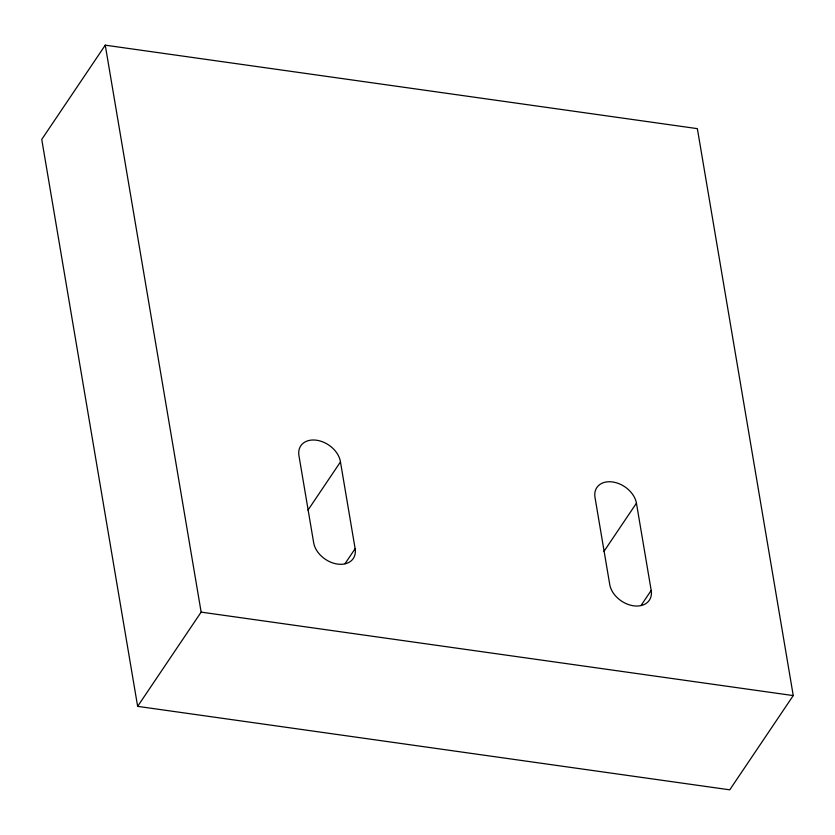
<?xml version="1.0" encoding="UTF-8"?>
<svg xmlns="http://www.w3.org/2000/svg" width="835" height="835" viewBox="0 0 835 835"><rect width="100%" height="100%" fill="white"/><g stroke="black" fill="none" stroke-linecap="round" stroke-linejoin="round"><path stroke-width="1.25" d="M105.252 45.173L41.75 139.414L137.639 706.358L729.748 789.827L793.25 695.586L697.361 128.642L105.252 45.173L201.141 612.118L137.639 706.358M307.99 510.112L340.461 461.922A22.764 16.282 34 0 0 317.091 440.306A22.764 16.282 34 0 0 298.867 455.158L313.689 542.844A22.764 16.282 34 0 0 337.517 564.084A22.764 16.282 34 0 0 355.136 548.689L340.461 461.922M345.032 563.677L355.136 548.689M603.966 551.392L636.437 503.192A22.764 16.282 34 0 0 612.619 481.962A22.764 16.282 34 0 0 594.99 497.357L609.748 584.573A22.764 16.282 34 0 0 633.567 605.813A22.764 16.282 34 0 0 651.196 590.418L636.437 503.192M641.092 605.417L651.196 590.418M201.141 612.118L793.25 695.586"/></g></svg>
